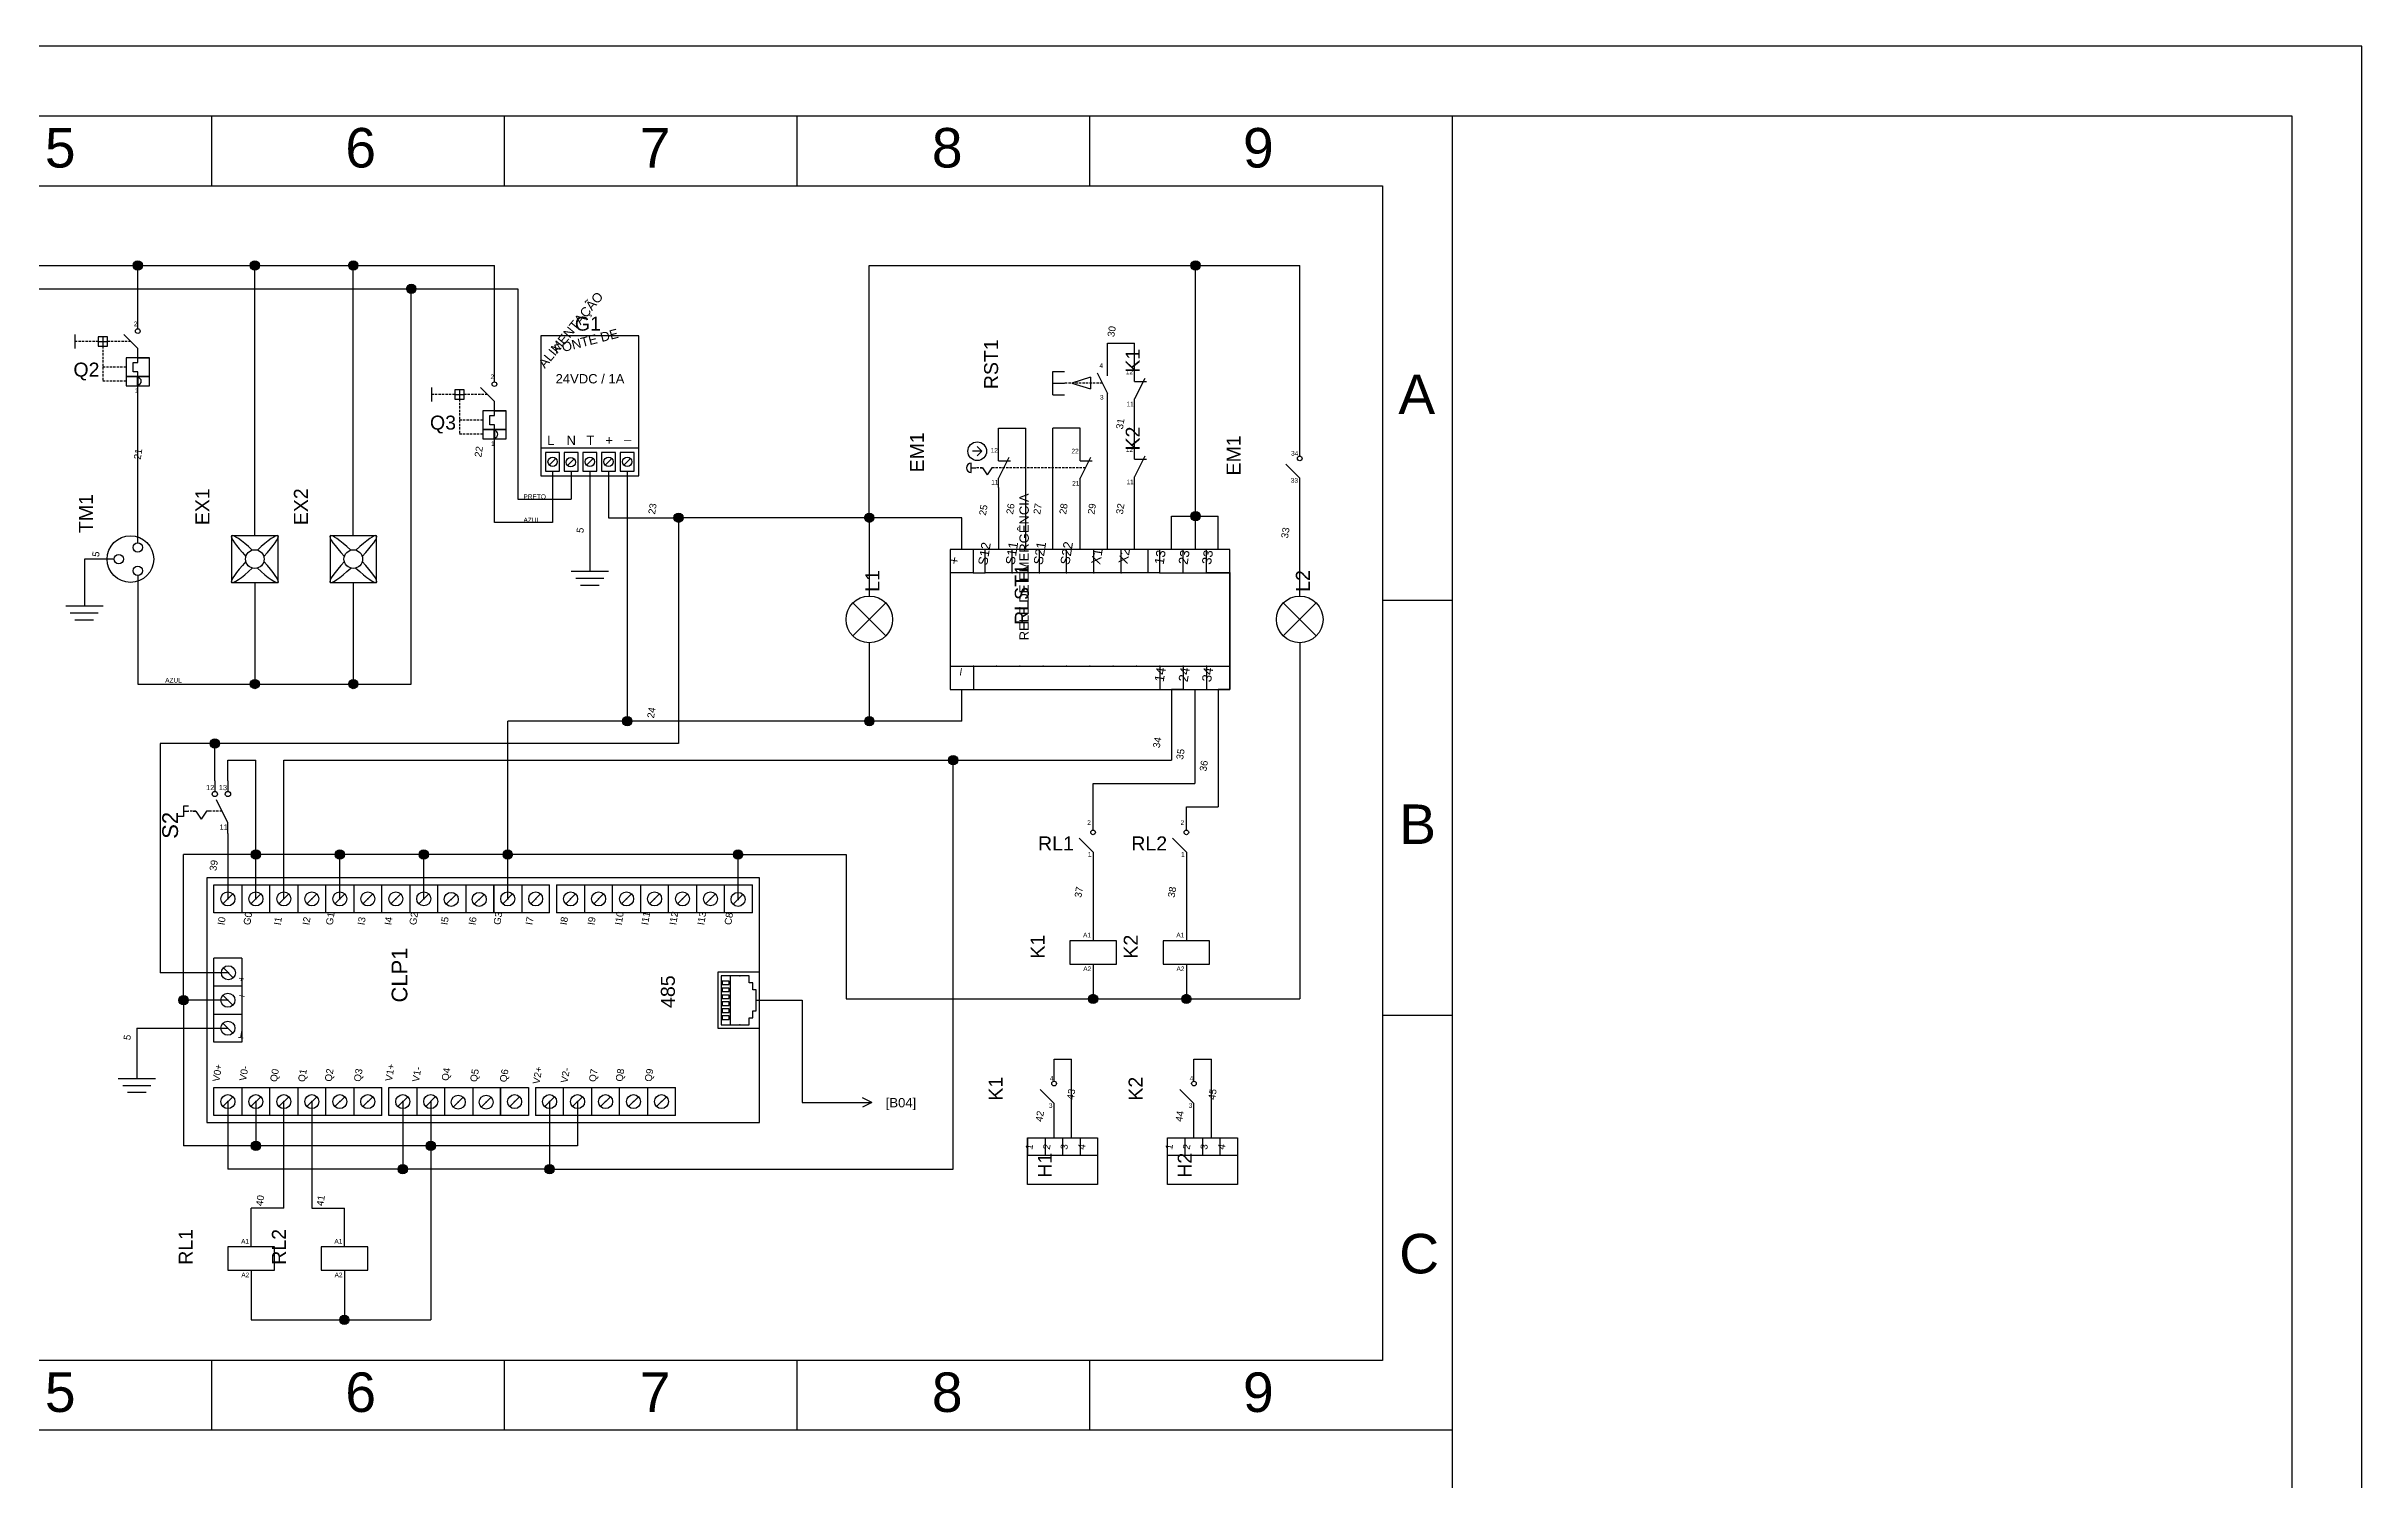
# Model space of a CAD drawing. Header units: millimetres. Extents: x 100 to 940, y 45 to 694.
# Drawn here: x 443.4 to 940, y 386.2 to 693.9 of the extents above; entities that cross this region are included whole.
import ezdxf
from ezdxf.enums import TextEntityAlignment as Align

# ---------------------------------------------------------------- set-up
doc = ezdxf.new("R2010")
doc.units = ezdxf.units.MM
doc.linetypes.add('DASHED', pattern=[0.75, 0.5, -0.25])
doc.styles.add('Annotative', font='arial.ttf')
doc.styles.add('Notes', font='arial.ttf', dxfattribs={"height": 3})

msp = doc.modelspace()

# ---------------------------------------------------------------- hatches: boundary and pattern name
for points in [[(464.04, 646.92, 1), (462.04, 646.92, 1)], [(489.14, 646.92, 1), (487.14, 646.92, 1)], [(510.26, 646.92, 1), (508.26, 646.92, 1)], [(690.9, 646.92, 1), (688.9, 646.92, 1)], [(522.7, 641.92, 1), (520.7, 641.92, 1)], [(580.01, 592.8, 1), (578.01, 592.8, 1)], [(620.93, 592.8, 1), (618.93, 592.8, 1)], [(690.9, 593.13, 1), (688.9, 593.13, 1)], [(489.14, 557.11, 1), (487.14, 557.11, 1)], [(510.26, 557.11, 1), (508.26, 557.11, 1)], [(569.01, 549.14, 1), (567.01, 549.14, 1)], [(620.93, 549.14, 1), (618.93, 549.14, 1)], [(480.56, 544.35, 1), (478.56, 544.35, 1)], [(638.91, 540.79, 1), (636.91, 540.79, 1)], [(489.37, 520.51, 1), (487.37, 520.51, 1)], [(507.37, 520.51, 1), (505.37, 520.51, 1)], [(525.37, 520.51, 1), (523.37, 520.51, 1)], [(543.37, 520.51, 1), (541.37, 520.51, 1)], [(592.77, 520.51, 1), (590.77, 520.51, 1)], [(473.86, 489.27, 1), (471.86, 489.27, 1)], [(668.92, 489.54, 1), (666.92, 489.54, 1)], [(688.92, 489.54, 1), (686.92, 489.54, 1)], [(489.36, 458.01, 1), (487.36, 458.01, 1)], [(526.86, 458.02, 1), (524.86, 458.02, 1)], [(520.86, 453.01, 1), (518.86, 453.01, 1)], [(552.36, 453.01, 1), (550.36, 453.01, 1)], [(508.34, 420.69, 1), (506.34, 420.69, 1)]]:
    msp.add_hatch(color=256).paths.add_polyline_path(points)

# ---------------------------------------------------------------- linework, layer by layer
for p, q in [((478.89, 664), (478.89, 679)), ((541.67, 664), (541.67, 679)), ((604.44, 664), (604.44, 679)), ((667.22, 664), (667.22, 679)), ((745, 115), (745, 679)), ((436.52, 646.92), (539.51, 646.92)), ((463.04, 633.33), (463.04, 646.92)), ((488.14, 588.92), (488.14, 646.92)), ((509.26, 588.92), (509.26, 646.92)), ((539.51, 623.95), (539.51, 646.92)), ((619.93, 646.92), (689.9, 646.92)), ((619.93, 592.8), (619.93, 646.92)), ((689.9, 585.97), (689.9, 646.92)), ((712.24, 606.03), (712.24, 646.92)), ((436.52, 641.92), (544.51, 641.92)), ((521.7, 557.11), (521.7, 641.92)), ((544.51, 641.92), (544.51, 596.8)), ((449.54, 632.08), (449.54, 629.08)), ((455.54, 631.58), (455.54, 629.58)), ((463.04, 629.08), (460.04, 632.08)), ((463.04, 633.33), (463.04, 635.33)), ((463.04, 633.33), (463.04, 635.33)), ((454.54, 630.58), (456.54, 630.58)), ((462.04, 624.08), (462.04, 626.08)), ((462.04, 626.08), (463.04, 626.07)), ((463.04, 627.08), (463.04, 629.08)), ((463.04, 626.07), (463.04, 627.08)), ((463.04, 627.08), (465.54, 627.08)), ((670.99, 625.22), (670.99, 630.22)), ((670.99, 630.22), (676.82, 630.22)), ((676.82, 624.03), (676.82, 630.22)), ((463.04, 624.08), (462.04, 624.08)), ((463.04, 623.08), (463.04, 624.08)), ((463.04, 587.42), (463.04, 623.08)), ((463.04, 619.08), (463.04, 621.08)), ((539.51, 621.95), (539.51, 623.95)), ((539.51, 621.95), (539.51, 623.95)), ((659.28, 619.18), (659.28, 624.18)), ((659.28, 624.18), (661.78, 624.18)), ((659.28, 621.68), (661.78, 621.68)), ((667.39, 622.93), (663.39, 621.68)), ((663.39, 621.68), (667.39, 620.43)), ((667.39, 622.93), (667.39, 620.43)), ((668.79, 623.88), (670.99, 619.47)), ((670.99, 623.22), (670.99, 625.22)), ((670.99, 623.22), (670.99, 625.22)), ((676.82, 622.03), (676.82, 624.03)), ((679.03, 622.68), (676.82, 618.28)), ((676.82, 622.03), (679.41, 622.03)), ((526.01, 620.71), (526.01, 617.71)), ((531.01, 619.21), (533.01, 619.21)), ((532.01, 620.21), (532.01, 618.21)), ((539.51, 617.71), (536.51, 620.71)), ((539.51, 615.71), (539.51, 617.71)), ((659.28, 619.18), (661.78, 619.18)), ((670.99, 617.47), (670.99, 619.47)), ((670.99, 585.97), (670.99, 617.47)), ((676.82, 607.34), (676.82, 618.28)), ((538.51, 612.71), (538.51, 614.71)), ((538.51, 614.71), (539.51, 614.7)), ((539.51, 612.71), (538.51, 612.71)), ((539.51, 614.7), (539.51, 615.71)), ((539.51, 615.71), (542.01, 615.71)), ((539.51, 611.71), (539.51, 612.71)), ((647.66, 607.03), (647.66, 612.03)), ((647.66, 612.03), (653.49, 612.03)), ((653.49, 585.97), (653.49, 612.03)), ((659.32, 585.97), (659.32, 612.03)), ((665.16, 612.03), (659.32, 612.03)), ((665.16, 607.03), (665.16, 612.03)), ((539.51, 607.71), (539.51, 609.71)), ((539.51, 591.8), (539.51, 607.71)), ((549.51, 607.8), (570.51, 607.8)), ((644.07, 607.06), (642.07, 607.06)), ((644.07, 607.06), (643.07, 608.06)), ((644.07, 607.06), (643.07, 606.06)), ((647.66, 605.03), (647.66, 607.03)), ((647.66, 605.03), (647.66, 607.03)), ((665.16, 605.03), (665.16, 607.03)), ((676.82, 605.34), (676.82, 607.34)), ((679.03, 606), (676.82, 601.59)), ((551.3, 604.1), (552.72, 605.51)), ((552.01, 602.8), (552.01, 591.8)), ((553.51, 602.8), (553.51, 603.8)), ((555.2, 603.99), (556.61, 605.4)), ((556.01, 602.8), (556.01, 596.8)), ((559.3, 604.1), (560.72, 605.51)), ((560.01, 602.8), (560.01, 581.3)), ((563.3, 604.1), (564.72, 605.51)), ((564.01, 602.8), (564.01, 592.8)), ((567.3, 604.1), (568.72, 605.51)), ((568.01, 602.8), (568.01, 549.14)), ((641.78, 602.48), (641.78, 604.48)), ((641.78, 603.48), (642.78, 603.48)), ((643.68, 603.48), (644.18, 603.48)), ((644.18, 603.48), (645.18, 601.98)), ((646.18, 603.48), (645.18, 601.98)), ((646.68, 603.48), (646.18, 603.48)), ((649.86, 605.69), (647.66, 601.28)), ((647.66, 605.03), (650.24, 605.03)), ((647.66, 599.28), (647.66, 601.28)), ((667.36, 605.69), (665.16, 601.28)), ((665.16, 605.03), (667.74, 605.03)), ((665.16, 599.28), (665.16, 601.28)), ((665.16, 585.97), (665.16, 601.28)), ((676.82, 605.34), (679.41, 605.34)), ((676.82, 585.97), (676.82, 601.59)), ((676.82, 599.59), (676.82, 601.59)), ((712.24, 601.28), (709.24, 604.28)), ((544.51, 596.8), (556.01, 596.8)), ((647.66, 599.28), (647.66, 585.97)), ((552.01, 591.8), (539.51, 591.8)), ((564.01, 592.8), (579.01, 592.8)), ((639.74, 592.8), (579.01, 592.8)), ((579.01, 592.8), (579.01, 544.35)), ((619.93, 592.8), (619.93, 575.97)), ((639.74, 585.97), (639.74, 592.8)), ((684.74, 585.97), (684.74, 593.13)), ((684.74, 593.13), (694.74, 593.13)), ((694.74, 585.97), (694.74, 593.13)), ((457.95, 583.91), (451.58, 583.91)), ((451.58, 583.91), (451.58, 573.91)), ((556.01, 581.3), (564.01, 581.3)), ((642.24, 585.97), (637.24, 585.97)), ((642.24, 580.97), (642.24, 585.97)), ((644.74, 580.97), (644.74, 585.97)), ((650.57, 580.97), (650.57, 585.97)), ((656.41, 580.97), (656.41, 585.97)), ((662.24, 580.97), (662.24, 585.97)), ((668.07, 580.97), (668.07, 585.97)), ((673.91, 580.97), (673.91, 585.97)), ((679.74, 580.97), (679.74, 585.97)), ((682.24, 580.97), (682.24, 585.97)), ((687.24, 580.97), (687.24, 585.97)), ((692.24, 580.97), (692.24, 585.97)), ((697.24, 580.97), (697.24, 585.97)), ((463.04, 580.42), (463.04, 557.11)), ((488.14, 578.92), (488.14, 557.11)), ((509.26, 578.92), (509.26, 557.11)), ((556.96, 579.8), (562.96, 579.8)), ((557.97, 578.3), (561.97, 578.3)), ((642.24, 580.97), (637.24, 580.97)), ((642.24, 580.97), (644.74, 580.97)), ((644.74, 580.97), (644.74, 580.97)), ((679.74, 580.97), (644.74, 580.97)), ((682.24, 580.97), (679.74, 580.97)), ((679.74, 580.97), (679.74, 580.97)), ((682.24, 580.97), (697.24, 580.97)), ((697.24, 580.97), (692.24, 580.97)), ((697.24, 580.97), (697.24, 560.97)), ((447.58, 573.91), (455.58, 573.91)), ((448.53, 572.41), (454.53, 572.41)), ((623.46, 574.5), (616.39, 567.43)), ((616.39, 574.5), (623.46, 567.43)), ((715.77, 574.5), (708.7, 567.43)), ((708.7, 574.5), (715.77, 567.43)), ((745, 575), (730, 575)), ((449.54, 570.91), (453.54, 570.91)), ((619.93, 565.97), (619.93, 549.14)), ((463.04, 557.11), (521.7, 557.11)), ((637.24, 560.97), (697.24, 560.97)), ((642.24, 560.97), (642.24, 555.97)), ((682.24, 560.97), (682.24, 555.97)), ((687.24, 560.97), (687.24, 555.97)), ((692.24, 560.97), (692.24, 555.97)), ((697.24, 560.97), (697.24, 555.97)), ((637.24, 555.97), (642.24, 555.97)), ((639.74, 549.14), (639.74, 555.97)), ((682.24, 555.97), (687.24, 555.97)), ((687.24, 555.97), (684.74, 555.97)), ((684.74, 555.97), (684.74, 540.79)), ((687.24, 555.97), (692.24, 555.97)), ((689.74, 555.97), (689.74, 535.79)), ((692.24, 555.97), (697.24, 555.97)), ((697.24, 555.97), (694.74, 555.97)), ((694.74, 555.97), (694.74, 530.79)), ((568.01, 549.14), (542.37, 549.14)), ((542.37, 511.01), (542.37, 549.14)), ((639.74, 549.14), (568.01, 549.14)), ((467.87, 544.35), (467.87, 495.16)), ((579.01, 544.35), (467.87, 544.35)), ((479.56, 536.32), (479.56, 544.35)), ((479.56, 536.32), (479.56, 534.07)), ((482.37, 536.32), (482.37, 540.79)), ((482.37, 540.79), (488.37, 540.79)), ((482.37, 536.32), (482.37, 534.07)), ((482.37, 536.32), (482.37, 534.07)), ((488.37, 520.51), (488.37, 540.79)), ((494.37, 540.79), (684.74, 540.79)), ((494.37, 511.01), (494.37, 540.79)), ((482.37, 527.32), (479.89, 532.28)), ((667.92, 525.79), (667.92, 535.79)), ((667.92, 535.79), (689.74, 535.79)), ((472.81, 528.67), (471.69, 528.67)), ((473.94, 530.92), (472.81, 530.92)), ((472.81, 530.92), (472.81, 528.67)), ((472.81, 529.8), (473.94, 529.8)), ((474.94, 529.8), (475.51, 529.8)), ((475.51, 529.8), (476.63, 528.11)), ((477.76, 529.8), (476.63, 528.11)), ((478.32, 529.8), (477.76, 529.8)), ((482.37, 525.07), (482.37, 527.32)), ((687.92, 525.79), (687.92, 530.79)), ((687.92, 530.79), (694.74, 530.79)), ((482.37, 525.07), (482.37, 511.01)), ((667.92, 521.04), (664.92, 524.04)), ((687.92, 521.04), (684.92, 524.04)), ((591.77, 520.51), (472.86, 520.51)), ((472.86, 489.27), (472.86, 520.51)), ((488.37, 511.01), (488.37, 520.51)), ((506.37, 511.01), (506.37, 520.51)), ((524.37, 511.02), (524.37, 520.51)), ((542.37, 511.01), (542.37, 520.51)), ((591.77, 510.91), (591.77, 520.51)), ((591.77, 520.51), (614.96, 520.51)), ((614.96, 520.51), (614.96, 489.54)), ((667.92, 521.04), (667.92, 502.04)), ((687.92, 521.04), (687.92, 502.04)), ((479.37, 514.01), (539.37, 514.01)), ((479.37, 508.01), (479.37, 514.01)), ((481.31, 509.95), (483.43, 512.07)), ((485.37, 514.01), (485.37, 508.01)), ((487.31, 509.95), (489.43, 512.07)), ((491.37, 508.01), (491.37, 514.01)), ((493.31, 509.95), (495.43, 512.07)), ((497.37, 514.01), (497.37, 508.01)), ((499.31, 509.95), (501.43, 512.07)), ((503.37, 508.01), (503.37, 514.01)), ((505.31, 509.95), (507.43, 512.07)), ((509.37, 514.01), (509.37, 508.01)), ((511.31, 509.95), (513.43, 512.07)), ((515.37, 508.01), (515.37, 514.01)), ((517.31, 509.95), (519.43, 512.07)), ((521.37, 514.01), (521.37, 508.01)), ((523.31, 509.96), (525.43, 512.08)), ((527.37, 508.01), (527.37, 514.01)), ((529.21, 509.85), (531.33, 511.97)), ((533.37, 514.01), (533.37, 508.01)), ((535.21, 509.85), (537.33, 511.97)), ((539.37, 514.01), (539.37, 508.01)), ((539.37, 514.01), (551.37, 514.01)), ((539.37, 508.01), (539.37, 514.01)), ((541.31, 509.95), (543.43, 512.07)), ((545.37, 514.01), (545.37, 508.01)), ((547.31, 509.95), (549.43, 512.07)), ((551.37, 508.01), (551.37, 514.01)), ((552.87, 514.01), (594.87, 514.01)), ((552.87, 514.01), (552.87, 508.01)), ((554.81, 509.95), (556.93, 512.07)), ((558.87, 514.01), (558.87, 508.01)), ((560.81, 509.95), (562.93, 512.07)), ((564.87, 508.01), (564.87, 514.01)), ((566.81, 509.95), (568.93, 512.07)), ((570.87, 514.01), (570.87, 508.01)), ((572.81, 509.95), (574.93, 512.07)), ((576.87, 508.01), (576.87, 514.01)), ((578.81, 509.95), (580.93, 512.07)), ((582.87, 514.01), (582.87, 508.01)), ((584.81, 509.96), (586.93, 512.08)), ((588.87, 508.01), (588.87, 514.01)), ((590.71, 509.85), (592.83, 511.97)), ((594.87, 508.01), (594.87, 514.01)), ((539.37, 508.01), (479.37, 508.01)), ((551.37, 508.01), (539.37, 508.01)), ((594.87, 508.01), (552.87, 508.01)), ((479.36, 480.26), (479.36, 498.26)), ((485.36, 498.26), (479.36, 498.26)), ((485.36, 498.26), (485.36, 480.26)), ((667.92, 497.04), (667.92, 489.54)), ((687.92, 497.04), (687.92, 489.54)), ((482.46, 495.16), (467.87, 495.16)), ((485.36, 492.26), (479.36, 492.26)), ((483.52, 494.1), (481.4, 496.22)), ((594.16, 494.51), (588.16, 494.51)), ((588.16, 494.51), (588.16, 484.01)), ((590.16, 484.01), (590.16, 494.51)), ((594.16, 493.01), (594.16, 494.51)), ((594.91, 493.01), (594.16, 493.01)), ((594.91, 491.51), (594.91, 493.01)), ((482.36, 489.27), (472.86, 489.27)), ((472.86, 489.27), (472.86, 458.01)), ((483.42, 488.21), (481.3, 490.33)), ((595.66, 491.51), (594.91, 491.51)), ((594.91, 485.51), (594.91, 487.01)), ((594.91, 487.01), (595.66, 487.01)), ((595.66, 487.01), (595.66, 491.51)), ((462.86, 483.26), (462.86, 472.51)), ((462.86, 483.26), (482.36, 483.26)), ((479.36, 486.26), (485.36, 486.26)), ((483.42, 482.2), (481.3, 484.32)), ((588.16, 484.01), (594.16, 484.01)), ((594.16, 484.01), (594.16, 485.51)), ((594.16, 485.51), (594.91, 485.51)), ((745, 486), (730, 486)), ((485.36, 480.26), (479.36, 480.26)), ((458.86, 472.51), (466.86, 472.51)), ((659.56, 476.59), (663.31, 476.59)), ((659.56, 471.89), (659.56, 476.59)), ((663.31, 459.75), (663.31, 476.59)), ((689.56, 471.89), (689.56, 476.59)), ((689.56, 476.59), (693.31, 476.59)), ((693.31, 459.75), (693.31, 476.59)), ((459.81, 471.01), (465.81, 471.01)), ((460.82, 469.51), (464.82, 469.51)), ((479.36, 470.51), (515.36, 470.51)), ((479.36, 464.51), (479.36, 470.51)), ((481.3, 466.45), (483.42, 468.57)), ((482.36, 467.51), (482.36, 453.01)), ((485.36, 470.51), (485.36, 464.51)), ((487.3, 466.45), (489.42, 468.57)), ((488.36, 467.51), (488.36, 458.01)), ((491.36, 464.51), (491.36, 470.51)), ((493.3, 466.45), (495.42, 468.57)), ((494.36, 444.66), (494.36, 467.51)), ((497.36, 470.51), (497.36, 464.51)), ((499.3, 466.45), (501.42, 468.57)), ((500.36, 467.51), (500.36, 444.66)), ((503.36, 464.51), (503.36, 470.51)), ((505.3, 466.45), (507.42, 468.57)), ((509.36, 470.51), (509.36, 464.51)), ((511.3, 466.45), (513.42, 468.57)), ((515.36, 464.51), (515.36, 470.51)), ((516.86, 470.51), (540.86, 470.51)), ((516.86, 464.51), (516.86, 470.51)), ((518.8, 466.45), (520.92, 468.57)), ((519.86, 467.51), (519.86, 453.01)), ((522.86, 470.51), (522.86, 464.51)), ((524.8, 466.46), (526.92, 468.58)), ((525.86, 467.52), (525.86, 458.02)), ((528.86, 464.51), (528.86, 470.51)), ((530.7, 466.35), (532.82, 468.47)), ((534.86, 470.51), (534.86, 464.51)), ((536.7, 466.35), (538.82, 468.47)), ((540.86, 470.51), (540.86, 464.51)), ((540.86, 470.51), (546.86, 470.51)), ((540.86, 464.51), (540.86, 470.51)), ((542.8, 466.45), (544.92, 468.57)), ((546.86, 470.51), (546.86, 464.51)), ((548.36, 470.51), (578.36, 470.51)), ((548.36, 470.51), (548.36, 464.51)), ((550.3, 466.45), (552.42, 468.57)), ((551.36, 467.51), (551.36, 453.01)), ((554.36, 464.51), (554.36, 470.51)), ((556.3, 466.45), (558.42, 468.57)), ((557.36, 467.51), (557.36, 458.01)), ((560.36, 470.51), (560.36, 464.51)), ((562.3, 466.45), (564.42, 468.57)), ((566.36, 464.51), (566.36, 470.51)), ((568.3, 466.45), (570.42, 468.57)), ((572.36, 470.51), (572.36, 464.51)), ((574.3, 466.45), (576.42, 468.57)), ((578.36, 464.51), (578.36, 470.51)), ((659.56, 467.14), (656.56, 470.14)), ((659.56, 459.75), (659.56, 467.14)), ((689.56, 467.14), (686.56, 470.14)), ((689.56, 459.75), (689.56, 467.14)), ((515.36, 464.51), (479.36, 464.51)), ((540.86, 464.51), (516.86, 464.51)), ((546.86, 464.51), (540.86, 464.51)), ((578.36, 464.51), (548.36, 464.51)), ((557.36, 458.01), (472.86, 458.01)), ((653.87, 459.75), (653.87, 456)), ((657.62, 459.75), (657.62, 456)), ((661.37, 459.75), (661.37, 456)), ((665.12, 459.75), (665.12, 456)), ((668.87, 459.75), (668.87, 456)), ((687.62, 459.75), (687.62, 456)), ((691.37, 459.75), (691.37, 456)), ((695.12, 459.75), (695.12, 456)), ((551.36, 453.01), (482.36, 453.01)), ((653.87, 456), (668.87, 456)), ((683.87, 456), (698.87, 456)), ((494.36, 444.66), (487.36, 444.66)), ((487.36, 436.35), (487.36, 444.66)), ((500.36, 444.66), (507.36, 444.66)), ((506.36, 444.66), (506.36, 444.66)), ((507.36, 436.35), (507.36, 444.66)), ((487.36, 431.35), (487.36, 420.69)), ((507.36, 431.35), (507.36, 420.69)), ((487.36, 420.69), (522.36, 420.69)), ((522.36, 420.69), (525.86, 420.69)), ((478.89, 397), (478.89, 412)), ((541.67, 397), (541.67, 412)), ((604.44, 397), (604.44, 412)), ((667.22, 397), (667.22, 412)), ((745, 397), (730, 397))]:
    msp.add_line(p, q)
at = {"lineweight": 30}
for p, q in [((689.9, 646.92), (712.24, 646.92)), ((712.24, 575.97), (712.24, 601.28)), ((712.24, 565.97), (712.24, 489.54)), ((637.91, 453.01), (637.91, 540.79)), ((595.66, 489.26), (605.54, 489.26)), ((605.54, 489.26), (605.54, 467.35)), ((614.96, 489.54), (687.92, 489.54)), ((687.92, 489.54), (712.24, 489.54)), ((605.54, 467.35), (620.48, 467.35)), ((620.48, 467.35), (618.48, 468.35)), ((620.48, 467.35), (618.48, 466.35)), ((525.86, 458.02), (525.86, 420.69)), ((551.36, 453.01), (637.91, 453.01)), ((730, 412), (165, 412))]:
    msp.add_line(p, q, dxfattribs=at)
at = {"linetype": 'DASHED'}
for p, q in [((454.54, 630.58), (449.54, 630.58)), ((455.54, 629.58), (455.54, 622.08)), ((461.54, 630.58), (456.54, 630.58)), ((460.54, 625.08), (455.54, 625.08)), ((460.54, 622.08), (455.54, 622.08)), ((669.89, 621.68), (661.78, 621.68)), ((531.01, 619.21), (526.01, 619.21)), ((532.01, 618.21), (532.01, 610.71)), ((538.01, 619.21), (533.01, 619.21)), ((537.01, 613.71), (532.01, 613.71)), ((537.01, 610.71), (532.01, 610.71)), ((644.18, 603.48), (642.78, 603.48)), ((666.26, 603.48), (646.68, 603.48)), ((475.51, 529.8), (473.94, 529.8)), ((481.13, 529.8), (478.32, 529.8))]:
    msp.add_line(p, q, dxfattribs=at)
at = {"lineweight": 40}
for p, q in [((463.04, 621.08), (463.04, 623.08)), ((539.51, 609.71), (539.51, 611.71))]:
    msp.add_line(p, q, dxfattribs=at)
for points in [[(100, 100), (940, 100), (940, 693.94), (100, 693.94)], [(150, 679), (925, 679), (925, 115), (150, 115)], [(454.54, 629.58), (456.54, 629.58), (456.54, 631.58), (454.54, 631.58)], [(549.51, 601.8), (570.51, 601.8), (570.51, 631.8), (549.51, 631.8)], [(460.54, 623.08), (465.54, 623.08), (465.54, 627.08), (460.54, 627.08)], [(460.54, 621.08), (465.54, 621.08), (465.54, 623.08), (460.54, 623.08)], [(531.01, 618.21), (533.01, 618.21), (533.01, 620.21), (531.01, 620.21)], [(537.01, 611.71), (542.01, 611.71), (542.01, 615.7), (537.01, 615.71)], [(537.01, 609.71), (542.01, 609.71), (542.01, 611.71), (537.01, 611.71)], [(550.51, 602.8), (553.51, 602.8), (553.51, 606.8), (550.51, 606.8)], [(554.51, 602.8), (557.51, 602.8), (557.51, 606.8), (554.51, 606.8)], [(558.51, 602.8), (561.51, 602.8), (561.51, 606.8), (558.51, 606.8)], [(562.51, 602.8), (565.51, 602.8), (565.51, 606.8), (562.51, 606.8)], [(566.51, 602.8), (569.51, 602.8), (569.51, 606.8), (566.51, 606.8)], [(483.14, 578.92), (493.14, 578.92), (493.14, 588.92), (483.14, 588.92)], [(504.26, 578.92), (514.26, 578.92), (514.26, 588.92), (504.26, 588.92)], [(637.24, 555.97), (697.24, 555.97), (697.24, 585.97), (637.24, 585.97)], [(477.86, 463.01), (596.41, 463.01), (596.41, 515.51), (477.86, 515.51)], [(662.92, 497.04), (672.92, 497.04), (672.92, 502.04), (662.92, 502.04)], [(682.92, 497.04), (692.92, 497.04), (692.92, 502.04), (682.92, 502.04)], [(596.41, 483.26), (596.41, 495.26), (587.41, 495.26), (587.41, 483.26)], [(589.88, 492.64), (589.88, 493.39), (588.38, 493.39), (588.38, 492.64)], [(589.88, 491.14), (589.88, 491.89), (588.38, 491.89), (588.38, 491.14)], [(589.88, 491.14), (589.88, 491.89), (588.38, 491.89), (588.38, 491.14)], [(589.88, 489.64), (589.88, 490.39), (588.38, 490.39), (588.38, 489.64)], [(589.88, 489.64), (589.88, 490.39), (588.38, 490.39), (588.38, 489.64)], [(589.88, 489.64), (589.88, 490.39), (588.38, 490.39), (588.38, 489.64)], [(589.88, 488.14), (589.88, 488.89), (588.38, 488.89), (588.38, 488.14)], [(589.88, 488.14), (589.88, 488.89), (588.38, 488.89), (588.38, 488.14)], [(589.88, 488.14), (589.88, 488.89), (588.38, 488.89), (588.38, 488.14)], [(589.88, 488.14), (589.88, 488.89), (588.38, 488.89), (588.38, 488.14)], [(589.88, 486.64), (589.88, 487.39), (588.38, 487.39), (588.38, 486.64)], [(589.88, 486.64), (589.88, 487.39), (588.38, 487.39), (588.38, 486.64)], [(589.88, 486.64), (589.88, 487.39), (588.38, 487.39), (588.38, 486.64)], [(589.88, 485.14), (589.88, 485.89), (588.38, 485.89), (588.38, 485.14)], [(589.88, 485.14), (589.88, 485.89), (588.38, 485.89), (588.38, 485.14)], [(653.87, 459.75), (668.87, 459.75), (668.87, 449.75), (653.87, 449.75)], [(683.87, 459.75), (698.87, 459.75), (698.87, 449.75), (683.87, 449.75)], [(482.36, 431.35), (492.36, 431.35), (492.36, 436.35), (482.36, 436.35)], [(502.36, 431.35), (512.36, 431.35), (512.36, 436.35), (502.36, 436.35)]]:
    msp.add_lwpolyline(points, close=True)
for points in [[(165, 412), (165, 664), (730, 664), (730, 412)], [(730, 397), (165, 397)]]:
    msp.add_lwpolyline(points)
for centre, radius in [((463.04, 646.92), 1), ((488.14, 646.92), 1), ((509.26, 646.92), 1), ((689.9, 646.92), 1), ((521.7, 641.92), 1), ((463.04, 632.83), 0.5), ((539.51, 621.45), 0.5), ((643.07, 607.06), 2), ((712.24, 605.53), 0.5), ((552.01, 604.8), 1), ((555.9, 604.7), 1), ((560.01, 604.8), 1), ((564.01, 604.8), 1), ((568.01, 604.81), 1), ((579.01, 592.8), 1), ((619.93, 592.8), 1), ((689.9, 593.13), 1), ((461.46, 583.92), 5), ((463.04, 586.42), 1), ((458.95, 583.92), 1), ((463.04, 581.42), 1), ((488.14, 583.92), 2), ((509.26, 583.92), 2), ((619.93, 570.97), 5), ((712.24, 570.97), 5), ((488.14, 557.11), 1), ((509.26, 557.11), 1), ((568.01, 549.14), 1), ((619.93, 549.14), 1), ((479.56, 544.35), 1), ((637.91, 540.79), 1), ((479.56, 533.51), 0.562), ((482.37, 533.51), 0.562), ((488.37, 520.51), 1), ((506.37, 520.51), 1), ((524.37, 520.51), 1), ((542.37, 520.51), 1), ((591.77, 520.51), 1), ((667.92, 525.29), 0.5), ((687.92, 525.29), 0.5), ((482.37, 511.01), 1.5), ((488.37, 511.01), 1.5), ((494.37, 511.01), 1.5), ((500.37, 511.01), 1.5), ((506.37, 511.01), 1.5), ((512.37, 511.01), 1.5), ((518.37, 511.01), 1.5), ((524.37, 511.02), 1.5), ((530.27, 510.91), 1.5), ((536.27, 510.91), 1.5), ((542.37, 511.01), 1.5), ((548.37, 511.01), 1.5), ((555.87, 511.01), 1.5), ((561.87, 511.01), 1.5), ((567.87, 511.01), 1.5), ((573.87, 511.01), 1.5), ((579.87, 511.01), 1.5), ((585.87, 511.02), 1.5), ((591.77, 510.91), 1.5), ((482.46, 495.16), 1.5), ((472.86, 489.27), 1), ((482.36, 489.27), 1.5), ((667.92, 489.54), 1), ((687.92, 489.54), 1), ((482.36, 483.26), 1.5), ((659.56, 471.39), 0.5), ((689.56, 471.39), 0.5), ((482.36, 467.51), 1.5), ((488.36, 467.51), 1.5), ((494.36, 467.51), 1.5), ((500.36, 467.51), 1.5), ((506.36, 467.51), 1.5), ((512.36, 467.51), 1.5), ((519.86, 467.51), 1.5), ((525.86, 467.52), 1.5), ((531.76, 467.41), 1.5), ((537.76, 467.41), 1.5), ((543.86, 467.51), 1.5), ((551.36, 467.51), 1.5), ((557.36, 467.51), 1.5), ((563.36, 467.51), 1.5), ((569.36, 467.51), 1.5), ((575.36, 467.51), 1.5), ((488.36, 458.01), 1), ((525.86, 458.02), 1), ((519.86, 453.01), 1), ((551.36, 453.01), 1), ((507.34, 420.69), 1)]:
    msp.add_circle(centre, radius)
for centre, radius, start, end in [((463.04, 622.08), 0.75, 270, 90), ((539.51, 610.71), 0.75, 270, 90), ((641.78, 603.48), 1, 90, 270)]:
    msp.add_arc(centre, radius, start, end)
for centre, major_axis, start_param, end_param in [((488.14, 583.92), (5, -5), 8.104015, 10.745541), ((488.14, 583.92), (-5, -5), 1.820829, 4.462356), ((509.26, 583.92), (5, -5), 8.104015, 10.745541), ((509.26, 583.92), (-5, -5), 1.820829, 4.462356), ((488.14, 583.92), (-5, -5), 4.962422, 7.603949), ((488.14, 583.92), (5, -5), 4.962422, 7.603949), ((509.26, 583.92), (-5, -5), 4.962422, 7.603949), ((509.26, 583.92), (5, -5), 4.962422, 7.603949)]:
    msp.add_ellipse(centre, major_axis=major_axis, ratio=0.141421, start_param=start_param, end_param=end_param)
for p in [(642.24, 580.97), (650.57, 580.97), (656.41, 580.97), (662.24, 580.97), (668.07, 580.97), (673.91, 580.97), (682.24, 580.97), (687.24, 580.97), (692.24, 580.97), (697.24, 580.97), (642.24, 560.97), (647.24, 560.97), (652.24, 560.97), (657.24, 560.97), (662.24, 560.97), (667.24, 560.97), (672.24, 560.97), (677.24, 560.97), (682.24, 560.97), (687.24, 560.97), (692.24, 560.97), (697.24, 560.97), (482.37, 511.01), (488.37, 511.01), (500.37, 511.01), (506.37, 511.01), (512.37, 511.01), (518.37, 511.01), (524.37, 511.02), (530.27, 510.91), (536.27, 510.91), (542.37, 511.01), (548.37, 511.01), (555.87, 511.01), (561.87, 511.01), (567.87, 511.01), (573.87, 511.01), (579.87, 511.01), (585.87, 511.02), (591.77, 510.91), (482.46, 495.16), (590.16, 494.51), (592.16, 494.51), (482.36, 489.27), (590.16, 484.01), (592.16, 484.01), (482.36, 467.51), (488.36, 467.51), (494.36, 467.51), (500.36, 467.51), (506.36, 467.51), (512.36, 467.51), (519.86, 467.51), (525.86, 467.52), (531.76, 467.41), (537.76, 467.41), (543.86, 467.51), (551.36, 467.51), (557.36, 467.51), (563.36, 467.51), (569.36, 467.51), (575.36, 467.51)]:
    msp.add_point(p)

# ---------------------------------------------------------------- texts
for s, height, style, p in [('5', 8.48, 'Notes', (443.11, 667.93)), ('6', 8.48, 'Notes', (507.55, 667.93)), ('7', 8.48, 'Notes', (570.69, 667.93)), ('8', 8.48, 'Notes', (633.34, 667.93)), ('9', 8.48, 'Notes', (700.07, 667.93)), ('G1', 3, 'Notes', (556.77, 632.93)), ('2', 1, 'Notes', (462.2, 633.89)), ('Q2', 3, 'Notes', (449.23, 623.07)), ('4', 1, 'Notes', (669.27, 624.93)), ('2', 1, 'Notes', (538.67, 622.52)), ('12', 1, 'Notes', (674.96, 623.59)), ('A', 8.48, 'Notes', (733.39, 615.03)), ('1', 1, 'Notes', (462.35, 619.55)), ('3', 1, 'Notes', (669.4, 618.12)), ('11', 1, 'Notes', (675.1, 616.67)), ('Q3', 3, 'Notes', (525.7, 611.7)), ('1', 1, 'Notes', (538.82, 608.18)), ('L', 2, 'Notes', (550.84, 608.41)), ('N', 2, 'Notes', (554.98, 608.41)), ('T', 2, 'Notes', (559.27, 608.41)), ('+', 2, 'Notes', (563.33, 608.41)), ('_', 2, 'Notes', (567.33, 609.88)), ('12', 1, 'Notes', (645.94, 606.74)), ('22', 1, 'Notes', (663.29, 606.59)), ('12', 1, 'Notes', (674.96, 606.9)), ('34', 1, 'Notes', (710.38, 606.12)), ('11', 1, 'Notes', (646.07, 599.92)), ('11', 1, 'Notes', (675.1, 599.98)), ('33', 1, 'Notes', (710.33, 600.31)), ('PRETO', 1, 'Annotative', (545.76, 596.8)), ('21', 1, 'Notes', (663.43, 599.67)), ('AZUL', 1, 'Annotative', (545.76, 591.8)), ('AZUL', 1, 'Annotative', (468.91, 557.43)), ('12', 1.125, 'Notes', (477.69, 534.34)), ('13', 1.125, 'Notes', (480.44, 534.34)), ('11', 1.125, 'Notes', (480.59, 525.85)), ('2', 1, 'Notes', (666.67, 526.89)), ('2', 1, 'Notes', (686.67, 526.89)), ('B', 8.48, 'Notes', (733.57, 522.79)), ('RL1', 3, 'Notes', (656.11, 521.41)), ('RL2', 3, 'Notes', (676.11, 521.41)), ('1', 1, 'Notes', (666.8, 520.07)), ('1', 1, 'Notes', (686.8, 520.07)), ('A1', 1, 'Notes', (665.77, 502.75)), ('A1', 1, 'Notes', (685.77, 502.75)), ('A2', 1, 'Notes', (665.81, 495.52)), ('A2', 1, 'Notes', (685.81, 495.52)), ('4', 1, 'Notes', (658.63, 471.99)), ('4', 1, 'Notes', (688.63, 471.99)), ('3', 1, 'Notes', (658.44, 466.17)), ('3', 1, 'Notes', (688.44, 466.17)), ('A1', 1, 'Notes', (485.2, 437.06)), ('A1', 1, 'Notes', (505.2, 437.06)), ('C', 8.48, 'Notes', (733.57, 430.66)), ('A2', 1, 'Notes', (485.24, 429.83)), ('A2', 1, 'Notes', (505.24, 429.83)), ('5', 8.48, 'Notes', (443.11, 400.93)), ('6', 8.48, 'Notes', (507.55, 400.93)), ('7', 8.48, 'Notes', (570.69, 400.93)), ('8', 8.48, 'Notes', (633.34, 400.93)), ('9', 8.48, 'Notes', (700.07, 400.93))]:
    msp.add_text(s, height=height, dxfattribs=dict(style=style)).set_placement(p)
at = {"style": 'Notes'}
for s, height, rotation, p in [('ALIMENTAÇÃO', 2, 50.6771, (556.67, 632.45)), ('FONTE DE', 2, 14.6042, (559.45, 629.67)), ('30', 1.5, 80.899, (672.63, 632.64)), ('31', 1.5, 80.899, (674.48, 612.83)), ('21', 1.5, 80.899, (463.83, 606.33)), ('22', 1.5, 80.899, (536.89, 606.83)), ('23', 1.5, 80.899, (574.15, 594.59)), ('25', 1.5, 80.899, (645.11, 594.32)), ('26', 1.5, 80.899, (650.93, 594.58)), ('27', 1.5, 80.899, (656.75, 594.58)), ('28', 1.5, 80.899, (662.31, 594.58)), ('29', 1.5, 80.899, (668.39, 594.58)), ('32', 1.5, 80.899, (674.48, 594.58)), ('5', 1.5, 80.899, (558.66, 589.99)), ('S12', 2, 80.899, (645.6, 584.91)), ('S11', 2, 80.899, (651.48, 585.04)), ('S21', 2, 80.899, (657.48, 585.04)), ('S22', 2, 80.899, (663.23, 585.04)), ('X2', 2, 80.899, (675.59, 584.43)), ('33', 1.5, 80.899, (709.89, 589.43)), ('5', 1.5, 80.899, (454.79, 584.87)), ('+', 2, 80.899, (639.11, 583.45)), ('X1', 2, 80.899, (669.72, 584.3)), ('13', 2, 80.899, (683.28, 584.16)), ('23', 2, 80.899, (688.42, 584.16)), ('33', 2, 80.899, (693.44, 584.16)), ('_', 2, 80.899, (639.09, 559.8)), ('14', 2, 80.899, (683.29, 558.97)), ('24', 2, 80.899, (688.43, 558.97)), ('34', 2, 80.899, (693.45, 558.97)), ('24', 1.5, 80.899, (573.92, 550.84)), ('34', 1.5, 80.899, (682.39, 544.44)), ('35', 1.5, 80.899, (687.39, 541.94)), ('36', 1.5, 80.899, (692.39, 539.44)), ('39', 1.5, 80.899, (480.05, 518.08)), ('37', 1.5, 80.899, (665.58, 512.35)), ('38', 1.5, 80.899, (685.58, 512.35)), ('I0', 1.5, 80.899, (481.74, 506.16)), ('G0', 1.5, 80.899, (487.36, 506.68)), ('I1', 1.5, 80.899, (493.82, 506.16)), ('I2', 1.5, 80.899, (499.96, 506.17)), ('G1', 1.5, 80.899, (505.04, 506.68)), ('I3', 1.5, 80.899, (511.78, 506.16)), ('I4', 1.5, 80.899, (517.54, 506.16)), ('G2', 1.5, 80.899, (522.94, 506.68)), ('I5', 1.5, 80.899, (529.61, 506.19)), ('I6', 1.5, 80.899, (535.58, 506.17)), ('G3', 1.5, 80.899, (541, 506.73)), ('I7', 1.5, 80.899, (547.81, 506.19)), ('I8', 1.5, 80.899, (555.2, 506.18)), ('I9', 1.5, 80.899, (561.1, 506.17)), ('I10', 1.5, 80.899, (567.05, 506.74)), ('I11', 1.5, 80.899, (572.71, 506.75)), ('I12', 1.5, 80.899, (578.74, 506.75)), ('I13', 1.5, 80.899, (584.74, 506.74)), ('C8', 1.5, 80.899, (590.51, 506.65)), ('+', 1.5, 170.899, (485.38, 494.64)), ('_', 1.5, 170.899, (485.32, 489.82)), ('5', 1.5, 80.899, (461.51, 481.2)), ('T', 1.5, 170.899, (485.31, 482.63)), ('V0+', 1.5, 80.899, (480.83, 473.57)), ('V0-', 1.5, 80.899, (486.51, 473.47)), ('Q0', 1.5, 80.899, (493.09, 473.04)), ('Q1', 1.5, 80.899, (499.08, 473.03)), ('Q2', 1.5, 80.899, (504.81, 473.1)), ('Q3', 1.5, 80.899, (511.04, 473.08)), ('V1+', 1.5, 80.899, (517.85, 473.66)), ('V1-', 1.5, 80.899, (523.6, 473.26)), ('Q4', 1.5, 80.899, (529.87, 473.27)), ('Q5', 1.5, 80.899, (535.98, 473.03)), ('Q6', 1.5, 80.899, (542.33, 472.98)), ('V2+', 1.5, 80.899, (549.51, 473.05)), ('V2-', 1.5, 80.899, (555.47, 473.04)), ('Q7', 1.5, 80.899, (561.46, 473.03)), ('Q8', 1.5, 80.899, (567.19, 473.1)), ('Q9', 1.5, 80.899, (573.42, 473.08)), ('43', 1.5, 80.899, (663.94, 468.97)), ('45', 1.5, 80.899, (694.27, 468.97)), ('42', 1.5, 80.899, (657.22, 464.25)), ('44', 1.5, 80.899, (687.22, 464.25)), ('1', 1.5, 80.899, (654.97, 457.71)), ('2', 1.5, 80.899, (658.72, 457.71)), ('3', 1.5, 80.899, (662.47, 457.71)), ('4', 1.5, 80.899, (666.22, 457.71)), ('1', 1.5, 80.899, (684.97, 457.71)), ('2', 1.5, 80.899, (688.72, 457.71)), ('3', 1.5, 80.899, (692.47, 457.71)), ('4', 1.5, 80.899, (696.22, 457.71)), ('40', 1.5, 80.899, (489.99, 446.18)), ('41', 1.5, 80.899, (502.99, 446.18))]:
    msp.add_text(s, height=height, rotation=rotation, dxfattribs=at).set_placement(p, align=Align.CENTER)
for s, height, p in [('RST1', 3, (647.55, 620.37)), ('K1', 3, (677.93, 623.91)), ('EM1', 3, (631.65, 602.52)), ('K2', 3, (677.93, 607.22)), ('EM1', 3, (699.55, 601.86)), ('TM1', 3, (453.41, 589.5)), ('EX1', 3, (478.4, 591.18)), ('EX2', 3, (499.52, 591.18)), ('RELE DE EMERGÊNCIA', 2, (654.13, 566.49)), ('L1', 3, (622.1, 576.9)), ('RLST1', 3, (654.13, 569.8)), ('L2', 3, (714.41, 576.9)), ('S2', 3.375, (471.66, 523.91)), ('K1', 3, (657.5, 498.2)), ('K2', 3, (677.5, 498.2)), ('485', 3, (578.22, 487.61)), ('K1', 3, (648.53, 467.72)), ('K2', 3, (678.53, 467.72)), ('H1', 3, (659.07, 451.18)), ('H2', 3, (689.07, 451.18)), ('RL1', 3, (474.8, 432.51)), ('RL2', 3, (494.8, 432.51))]:
    msp.add_text(s, height=height, rotation=90, dxfattribs=at).set_placement(p)
msp.add_text('24VDC / 1A', height=2, dxfattribs=at).set_placement((560.02, 621.61), align=Align.CENTER)
at = {"lineweight": 30, "style": 'Notes'}
msp.add_text('CLP1', height=3.375, rotation=90, dxfattribs=at).set_placement((520.85, 488.78))
at = {"lineweight": 30, "style": 'Annotative'}
msp.add_text('[B04]', height=2, dxfattribs=at).set_placement((623.46, 466.29))

doc.saveas('drawing.dxf')
